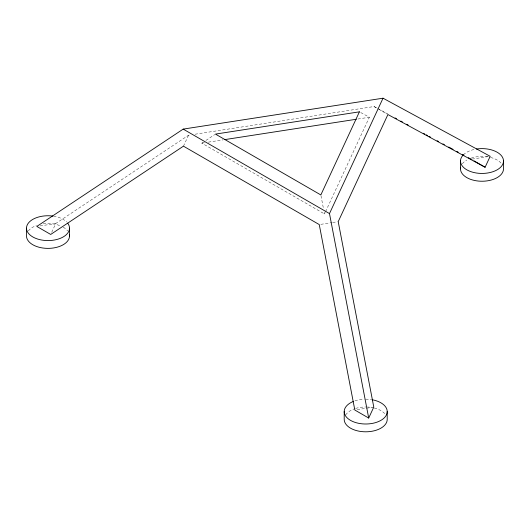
<?xml version="1.0" encoding="UTF-8"?>
<svg xmlns="http://www.w3.org/2000/svg" width="530" height="530" viewBox="0 0 530 530"><rect width="100%" height="100%" fill="white"/><g stroke="black" fill="none" stroke-linecap="round" stroke-linejoin="round"><path stroke-width="0.4" stroke-dasharray="2.65 1.99" d="M51.721 232.259L55.782 223.501L188.534 135.23L190.171 134.978M183.453 146.174L188.534 135.23M203.209 142.245L201.851 143.153L324.486 213.954L325.181 212.457M325.533 211.708L369.377 117.236L360.122 112.221M205.931 140.437L214.776 134.554M195.073 134.216L374.041 106.53L376.943 108.1M201.851 143.153L205.117 142.649M208.383 142.139L223.097 139.867M357.935 119.005L369.377 117.236M40.088 225.932L55.782 223.501M472.011 159.113L488.6 156.542M320.835 224.336L331.893 222.62M332.681 222.501L337.424 221.765M357.193 409.663L372.206 407.345M377.665 108.498L387.821 114.003M374.041 106.53L378.208 108.935M378.897 109.332L387.225 114.142M320.988 195.736L323.419 208.409M324.181 212.371L324.486 213.954M463.379 154.82A21.505 12.415 0 0 1 474.9 149.308M462.359 163.777A21.505 12.415 0 0 1 466.798 160.047M471.25 158.079A21.505 12.415 0 0 1 489.852 157.271M490.601 157.45A21.505 12.415 0 0 1 501.638 163.777M53.57 216.174A21.505 12.415 0 0 1 66.621 221.957M28.362 230.914A21.505 12.415 0 0 1 36.451 225.495M43.215 223.865A21.505 12.415 0 0 1 61.089 226.118M63.203 227.191A21.505 12.415 0 0 1 67.641 230.914M345.633 414.944A21.505 12.415 0 0 1 354.961 408.643M355.656 408.418A21.505 12.415 0 0 1 365.707 406.98M367.31 407.014A21.505 12.415 0 0 1 373.564 407.835M374.312 408.014A21.505 12.415 0 0 1 385.787 414.944M354.961 400.839A21.505 12.415 0 0 1 364.11 399.209M365.707 399.176A21.505 12.415 0 0 1 371.272 399.6"/><path stroke-width="0.79" d="M368.701 418.044L329.488 213.577L383.038 98.196L490.184 156.304L485.102 167.248L387.92 114.54L338.213 221.646L373.783 407.1L368.701 418.044L354.822 410.028L319.252 224.574L183.453 146.174L50.701 234.445L36.822 226.436L183.188 129.108L383.038 98.196M224.733 139.615L356.299 119.257M395.075 117.938L396.526 118.72M400.872 121.085L402.323 121.867M406.676 124.232L408.126 125.014M423.357 133.275L424.808 134.064M426.259 134.845L427.71 135.634M429.161 136.422L430.612 137.21M437.137 140.748L438.588 141.536M442.934 143.895L444.385 144.683M448.738 147.042L453.09 149.4M456.714 151.368L458.165 152.156M462.518 154.515L463.969 155.303M468.321 157.662L471.223 159.232M473.999 160.835L485.102 167.248M183.188 129.108L329.488 213.577M476.43 149.036A21.505 12.415 0 0 1 503.5 161.027L503.5 168.825A21.505 12.415 0 0 1 480.591 181.214A21.505 12.415 0 0 1 460.683 167.208M460.497 161.027L460.497 168.825M387.211 411.591L387.211 419.396A21.505 12.415 0 0 1 365.707 431.804A21.505 12.415 0 0 1 344.208 419.396L344.208 411.591M69.503 228.165L69.503 235.969M26.5 228.165L26.5 235.969A21.505 12.415 0 0 0 49.409 248.351A21.505 12.415 0 0 0 69.317 234.346M503.5 161.027A21.505 12.415 0 0 1 476.43 173.019A21.505 12.415 0 0 1 463.379 154.82M67.641 223.11A21.505 12.415 0 0 1 52.371 240.322A21.505 12.415 0 0 1 26.5 228.039A21.505 12.415 0 0 1 52.795 216.061M372.04 399.726A21.505 12.415 0 0 1 384.376 417.753A21.505 12.415 0 0 1 351.218 420.76A21.505 12.415 0 0 1 353.377 401.422M359.413 111.83L320.842 194.941L215.458 134.103L359.413 111.83"/></g></svg>
